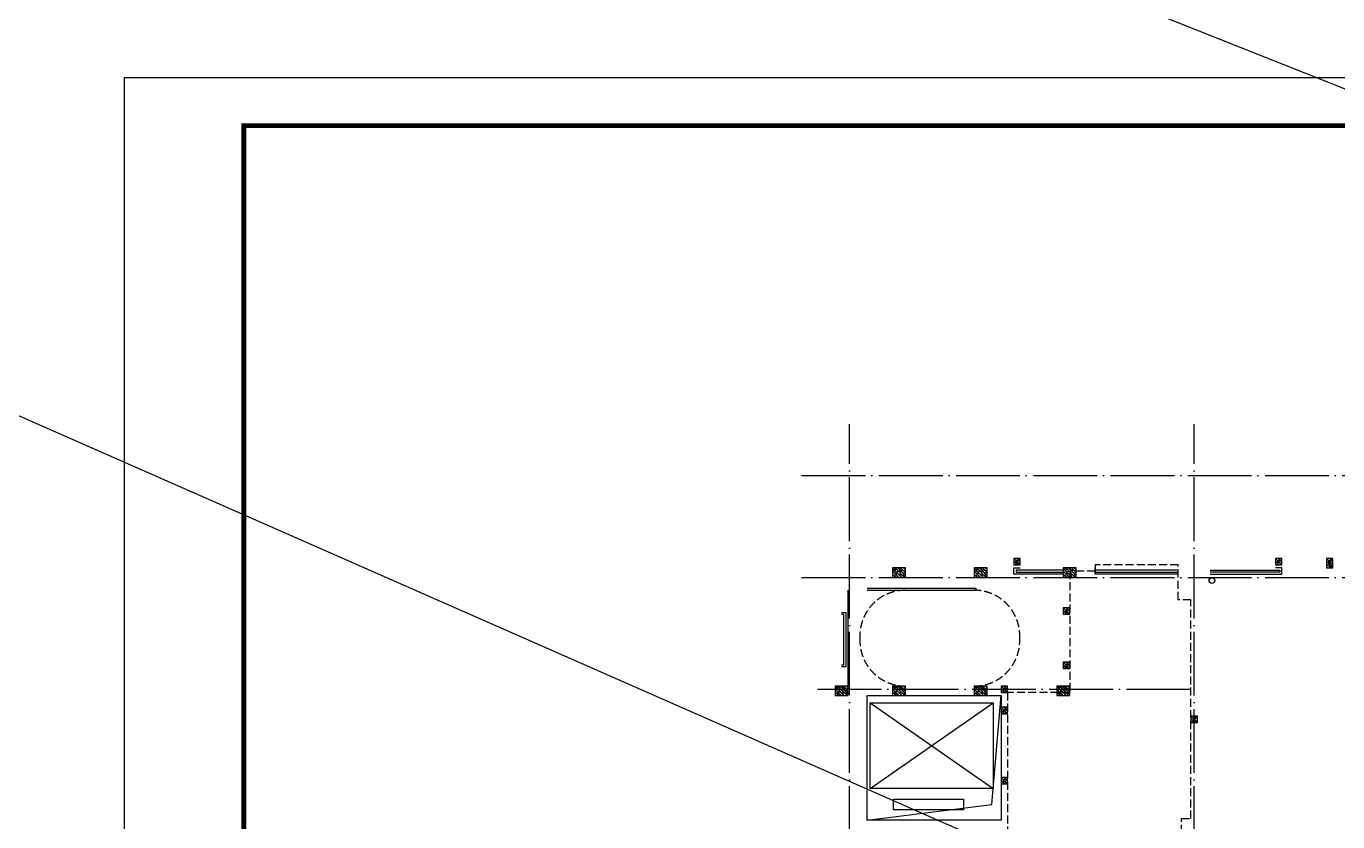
# Model space of a CAD drawing. Extents: x 6843040 to 15500510, y -6507076 to -4940511.
# Drawn here: x 8341862 to 8382962, y -5498152 to -5473236 of the extents above; entities that cross this region are included whole.
import ezdxf

# ---------------------------------------------------------------- set-up
doc = ezdxf.new("R2010")
doc.units = 0
doc.header["$LTSCALE"] = 1000
doc.header["$MEASUREMENT"] = 0
doc.linetypes.add('DASH', pattern=[0.35, 0.25, -0.1])
doc.linetypes.add('DOTE', pattern=[2.42, 2, -0.2, 0.02, -0.2])
for name, color, linetype in [('COLUMN', 10, 'Continuous'), ('DOTE', 8, 'DOTE'), ('E_LINE_6', 11, 'Continuous'), ('EVTR', 2, 'Continuous'), ('FLOOR', 9, 'Continuous'), ('plan-1', 40, 'Continuous'), ('PUB_HATCH', 8, 'Continuous'), ('PUB_TITLE', 4, 'Continuous'), ('RAIL', 163, 'Continuous'), ('STAIR', 2, 'Continuous'), ('VPIPE-雨水', 4, 'Continuous'), ('建筑细线', 5, 'Continuous')]:
    doc.layers.add(name, color=color, linetype=linetype)
doc.layers.add('DIM_MODI', color=6, linetype='Continuous', plot=False)

# ---------------------------------------------------------------- blocks, each defined once
blk = doc.blocks.new('3~4构造柱')
at = {"layer": 'PUB_HATCH'}
h = blk.add_hatch(dxfattribs=at)
h.set_pattern_fill('钢筋混凝土', color=256, scale=25, angle=90, style=0)
h.set_pattern_definition([(134.999998, (-1437225.307, 12792.64), (-44.194175, -44.194172), []), (140, (-1437225.3, 12792.64), (15.68804, 179.315045), [18.75, -206.25]), (85, (-1437225.3, 12792.64), (-188.048035, -34.68783), [15, -165]), (190.4514, (-1437224, 12807.58), (-172.35988, 144.62735), [15.93505, -175.28553]), (136.1842, (-1437275.3, 12792.64), (41.37976, 266.81026), [28.125, -309.375]), (186.6356, (-1437271.86, 12814.87), (-243.52946, 233.66568), [23.90257, -262.92825]), (81.1842, (-1437275.3, 12792.64), (-243.52964, 233.6655), [22.5, -247.5]), (111, (-1437262.8, 12817.64), (100.65473, 149.22676), [18.75, -206.25]), (56, (-1437262.8, 12817.64), (-181.28751, 60.82884), [15, -165]), (161.4514, (-1437254.42, 12830.07), (-80.63262, 210.05566), [15.93505, -175.28553]), (127.499998, (-1437225.307, 12792.64), (-83.223463, 3.039967), [0, -163, 0, -167.5, 0, -165.625]), (97.499998, (-1437225.31, 12792.64), (-98.602926, 65.767388), [0, -95.5, 0, -159.25, 0, -63.125]), (57.499998, (-1437225.31, 12736.89), (5.638722, 133.455609), [0, -62.5, 0, -195, 0, -258.75]), (47.499998, (-1437225.31, 12711.89), (-25.02624, 145.796543), [0, -81.25, 0, -129.5, 0, -183.75])])
edge = h.paths.add_edge_path()
edge.add_line((-1130809, 280274), (-1131009, 280274))
edge.add_line((-1130809, 280274), (-1130809, 280474))
edge.add_line((-1130809, 280474), (-1131009, 280474))
edge.add_line((-1131009, 280474), (-1131009, 280274))
h = blk.add_hatch(dxfattribs=at)
h.set_pattern_fill('钢筋混凝土', color=256, scale=25, angle=90, style=0)
h.set_pattern_definition([(134.999998, (-1429025.307, 12792.64), (-44.194175, -44.194172), []), (140, (-1429025.3, 12792.64), (15.68804, 179.315045), [18.75, -206.25]), (85, (-1429025.3, 12792.64), (-188.048035, -34.68783), [15, -165]), (190.4514, (-1429024, 12807.58), (-172.35988, 144.62735), [15.93505, -175.28553]), (136.1842, (-1429075.3, 12792.64), (41.37976, 266.81026), [28.125, -309.375]), (186.6356, (-1429071.86, 12814.87), (-243.52946, 233.66568), [23.90257, -262.92825]), (81.1842, (-1429075.3, 12792.64), (-243.52964, 233.6655), [22.5, -247.5]), (111, (-1429062.8, 12817.64), (100.65473, 149.22676), [18.75, -206.25]), (56, (-1429062.8, 12817.64), (-181.28751, 60.82884), [15, -165]), (161.4514, (-1429054.42, 12830.07), (-80.63262, 210.05566), [15.93505, -175.28553]), (127.499998, (-1429025.307, 12792.64), (-83.223463, 3.039967), [0, -163, 0, -167.5, 0, -165.625]), (97.499998, (-1429025.31, 12792.64), (-98.602926, 65.767388), [0, -95.5, 0, -159.25, 0, -63.125]), (57.499998, (-1429025.31, 12736.89), (5.638722, 133.455609), [0, -62.5, 0, -195, 0, -258.75]), (47.499998, (-1429025.31, 12711.89), (-25.02624, 145.796543), [0, -81.25, 0, -129.5, 0, -183.75])])
edge = h.paths.add_edge_path()
edge.add_line((-1122609, 280274), (-1122809, 280274))
edge.add_line((-1122609, 280274), (-1122609, 280474))
edge.add_line((-1122609, 280474), (-1122809, 280474))
edge.add_line((-1122809, 280474), (-1122809, 280274))
h = blk.add_hatch(dxfattribs=at)
h.set_pattern_fill('钢筋混凝土', color=256, scale=25, angle=90, style=0)
h.set_pattern_definition([(134.999998, (-1427425.307, 12792.64), (-44.194175, -44.194172), []), (140, (-1427425.3, 12792.64), (15.68804, 179.315045), [18.75, -206.25]), (85, (-1427425.3, 12792.64), (-188.048035, -34.68783), [15, -165]), (190.4514, (-1427424, 12807.58), (-172.35988, 144.62735), [15.93505, -175.28553]), (136.1842, (-1427475.3, 12792.64), (41.37976, 266.81026), [28.125, -309.375]), (186.6356, (-1427471.86, 12814.87), (-243.52946, 233.66568), [23.90257, -262.92825]), (81.1842, (-1427475.3, 12792.64), (-243.52964, 233.6655), [22.5, -247.5]), (111, (-1427462.8, 12817.64), (100.65473, 149.22676), [18.75, -206.25]), (56, (-1427462.8, 12817.64), (-181.28751, 60.82884), [15, -165]), (161.4514, (-1427454.42, 12830.07), (-80.63262, 210.05566), [15.93505, -175.28553]), (127.499998, (-1427425.307, 12792.64), (-83.223463, 3.039967), [0, -163, 0, -167.5, 0, -165.625]), (97.499998, (-1427425.31, 12792.64), (-98.602926, 65.767388), [0, -95.5, 0, -159.25, 0, -63.125]), (57.499998, (-1427425.31, 12736.89), (5.638722, 133.455609), [0, -62.5, 0, -195, 0, -258.75]), (47.499998, (-1427425.31, 12711.89), (-25.02624, 145.796543), [0, -81.25, 0, -129.5, 0, -183.75])])
edge = h.paths.add_edge_path()
edge.add_line((-1121009, 280174), (-1121209, 280174))
edge.add_line((-1121009, 280174), (-1121009, 280474))
edge.add_line((-1121009, 280474), (-1121209, 280474))
edge.add_line((-1121209, 280474), (-1121209, 280174))
h = blk.add_hatch(dxfattribs=at)
h.set_pattern_fill('钢筋混凝土', color=256, scale=25, angle=90, style=0)
h.set_pattern_definition([(134.999998, (-1441025.3, 12392.64), (-44.194175, -44.194172), []), (140, (-1441025.3, 12392.64), (15.68804, 179.315045), [18.75, -206.25]), (85, (-1441025.3, 12392.64), (-188.048035, -34.68783), [15, -165]), (190.4514, (-1441024, 12407.58), (-172.35988, 144.62735), [15.93505, -175.28553]), (136.1842, (-1441075.3, 12392.64), (41.37976, 266.81026), [28.125, -309.375]), (186.6356, (-1441071.85, 12414.87), (-243.52946, 233.66568), [23.90257, -262.92825]), (81.1842, (-1441075.3, 12392.64), (-243.52964, 233.6655), [22.5, -247.5]), (111, (-1441062.8, 12417.64), (100.65473, 149.22676), [18.75, -206.25]), (56, (-1441062.8, 12417.64), (-181.28751, 60.82884), [15, -165]), (161.4514, (-1441054.41, 12430.07), (-80.63262, 210.05566), [15.93505, -175.28553]), (127.499998, (-1441025.3, 12392.64), (-83.223463, 3.039967), [0, -163, 0, -167.5, 0, -165.625]), (97.499998, (-1441025.3, 12392.64), (-98.602926, 65.767388), [0, -95.5, 0, -159.25, 0, -63.125]), (57.499998, (-1441025.3, 12336.89), (5.638722, 133.455609), [0, -62.5, 0, -195, 0, -258.75]), (47.499998, (-1441025.3, 12311.89), (-25.02624, 145.796543), [0, -81.25, 0, -129.5, 0, -183.75])])
edge = h.paths.add_edge_path()
edge.add_line((-1134409, 279874), (-1134809, 279874))
edge.add_line((-1134409, 279874), (-1134409, 280174))
edge.add_line((-1134409, 280174), (-1134809, 280174))
edge.add_line((-1134809, 280174), (-1134809, 279874))
h = blk.add_hatch(dxfattribs=at)
h.set_pattern_fill('钢筋混凝土', color=256, scale=25, angle=90, style=0)
h.set_pattern_definition([(134.999998, (-1438465.3, 12392.64), (-44.194175, -44.194172), []), (140, (-1438465.3, 12392.64), (15.68804, 179.315045), [18.75, -206.25]), (85, (-1438465.3, 12392.64), (-188.048035, -34.68783), [15, -165]), (190.4514, (-1438464, 12407.58), (-172.35988, 144.62735), [15.93505, -175.28553]), (136.1842, (-1438515.3, 12392.64), (41.37976, 266.81026), [28.125, -309.375]), (186.6356, (-1438511.85, 12414.87), (-243.52946, 233.66568), [23.90257, -262.92825]), (81.1842, (-1438515.3, 12392.64), (-243.52964, 233.6655), [22.5, -247.5]), (111, (-1438502.8, 12417.64), (100.65473, 149.22676), [18.75, -206.25]), (56, (-1438502.8, 12417.64), (-181.28751, 60.82884), [15, -165]), (161.4514, (-1438494.41, 12430.07), (-80.63262, 210.05566), [15.93505, -175.28553]), (127.499998, (-1438465.3, 12392.64), (-83.223463, 3.039967), [0, -163, 0, -167.5, 0, -165.625]), (97.499998, (-1438465.3, 12392.64), (-98.602926, 65.767388), [0, -95.5, 0, -159.25, 0, -63.125]), (57.499998, (-1438465.3, 12336.89), (5.638722, 133.455609), [0, -62.5, 0, -195, 0, -258.75]), (47.499998, (-1438465.3, 12311.89), (-25.02624, 145.796543), [0, -81.25, 0, -129.5, 0, -183.75])])
edge = h.paths.add_edge_path()
edge.add_line((-1131849, 279874), (-1132249, 279874))
edge.add_line((-1131849, 279874), (-1131849, 280174))
edge.add_line((-1131849, 280174), (-1132249, 280174))
edge.add_line((-1132249, 280174), (-1132249, 279874))
h = blk.add_hatch(dxfattribs=at)
h.set_pattern_fill('钢筋混凝土', color=256, scale=25, angle=90, style=0)
h.set_pattern_definition([(134.999998, (-1435675.3, 12392.64), (-44.194175, -44.194172), []), (140, (-1435675.3, 12392.64), (15.68804, 179.315045), [18.75, -206.25]), (85, (-1435675.3, 12392.64), (-188.048035, -34.68783), [15, -165]), (190.4514, (-1435674, 12407.58), (-172.35988, 144.62735), [15.93505, -175.28553]), (136.1842, (-1435725.3, 12392.64), (41.37976, 266.81026), [28.125, -309.375]), (186.6356, (-1435721.85, 12414.87), (-243.52946, 233.66568), [23.90257, -262.92825]), (81.1842, (-1435725.3, 12392.64), (-243.52964, 233.6655), [22.5, -247.5]), (111, (-1435712.8, 12417.64), (100.65473, 149.22676), [18.75, -206.25]), (56, (-1435712.8, 12417.64), (-181.28751, 60.82884), [15, -165]), (161.4514, (-1435704.42, 12430.07), (-80.63262, 210.05566), [15.93505, -175.28553]), (127.499998, (-1435675.3, 12392.64), (-83.223463, 3.039967), [0, -163, 0, -167.5, 0, -165.625]), (97.499998, (-1435675.3, 12392.64), (-98.602926, 65.767388), [0, -95.5, 0, -159.25, 0, -63.125]), (57.499998, (-1435675.3, 12336.89), (5.638722, 133.455609), [0, -62.5, 0, -195, 0, -258.75]), (47.499998, (-1435675.3, 12311.89), (-25.02624, 145.796543), [0, -81.25, 0, -129.5, 0, -183.75])])
edge = h.paths.add_edge_path()
edge.add_line((-1129059, 279874), (-1129459, 279874))
edge.add_line((-1129059, 279874), (-1129059, 280174))
edge.add_line((-1129059, 280174), (-1129459, 280174))
edge.add_line((-1129459, 280174), (-1129459, 279874))
h = blk.add_hatch(dxfattribs=at)
h.set_pattern_fill('钢筋混凝土', color=256, scale=25, angle=90, style=0)
h.set_pattern_definition([(134.999998, (-1435675.3, 11242.64), (-44.194175, -44.194172), []), (140, (-1435675.3, 11242.64), (15.68804, 179.315045), [18.75, -206.25]), (85, (-1435675.3, 11242.64), (-188.048035, -34.68783), [15, -165]), (190.4514, (-1435674, 11257.58), (-172.35988, 144.62735), [15.93505, -175.28553]), (136.1842, (-1435725.3, 11242.64), (41.37976, 266.81026), [28.125, -309.375]), (186.6356, (-1435721.85, 11264.87), (-243.52946, 233.66568), [23.90257, -262.92825]), (81.1842, (-1435725.3, 11242.64), (-243.52964, 233.6655), [22.5, -247.5]), (111, (-1435712.8, 11267.64), (100.65473, 149.22676), [18.75, -206.25]), (56, (-1435712.8, 11267.64), (-181.28751, 60.82884), [15, -165]), (161.4514, (-1435704.42, 11280.07), (-80.63262, 210.05566), [15.93505, -175.28553]), (127.499998, (-1435675.3, 11242.64), (-83.223463, 3.039967), [0, -163, 0, -167.5, 0, -165.625]), (97.499998, (-1435675.3, 11242.64), (-98.602926, 65.767388), [0, -95.5, 0, -159.25, 0, -63.125]), (57.499998, (-1435675.3, 11186.89), (5.638722, 133.455609), [0, -62.5, 0, -195, 0, -258.75]), (47.499998, (-1435675.3, 11161.89), (-25.02624, 145.796543), [0, -81.25, 0, -129.5, 0, -183.75])])
edge = h.paths.add_edge_path()
edge.add_line((-1129259, 278724), (-1129459, 278724))
edge.add_line((-1129259, 278724), (-1129259, 278924))
edge.add_line((-1129259, 278924), (-1129459, 278924))
edge.add_line((-1129459, 278924), (-1129459, 278724))
h = blk.add_hatch(dxfattribs=at)
h.set_pattern_fill('钢筋混凝土', color=256, scale=25, angle=90, style=0)
h.set_pattern_definition([(134.999998, (-1435675.3, 9542.64), (-44.194175, -44.194172), []), (140, (-1435675.3, 9542.64), (15.68804, 179.315045), [18.75, -206.25]), (85, (-1435675.3, 9542.64), (-188.048035, -34.68783), [15, -165]), (190.4514, (-1435674, 9557.58), (-172.35988, 144.62735), [15.93505, -175.28553]), (136.1842, (-1435725.3, 9542.64), (41.37976, 266.81026), [28.125, -309.375]), (186.6356, (-1435721.85, 9564.87), (-243.52946, 233.66568), [23.90257, -262.92825]), (81.1842, (-1435725.3, 9542.64), (-243.52964, 233.6655), [22.5, -247.5]), (111, (-1435712.8, 9567.64), (100.65473, 149.22676), [18.75, -206.25]), (56, (-1435712.8, 9567.64), (-181.28751, 60.82884), [15, -165]), (161.4514, (-1435704.42, 9580.07), (-80.63262, 210.05566), [15.93505, -175.28553]), (127.499998, (-1435675.3, 9542.64), (-83.223463, 3.039967), [0, -163, 0, -167.5, 0, -165.625]), (97.499998, (-1435675.3, 9542.64), (-98.602926, 65.767388), [0, -95.5, 0, -159.25, 0, -63.125]), (57.499998, (-1435675.3, 9486.89), (5.638722, 133.455609), [0, -62.5, 0, -195, 0, -258.75]), (47.499998, (-1435675.3, 9461.89), (-25.02624, 145.796543), [0, -81.25, 0, -129.5, 0, -183.75])])
edge = h.paths.add_edge_path()
edge.add_line((-1129259, 277024), (-1129459, 277024))
edge.add_line((-1129259, 277024), (-1129259, 277224))
edge.add_line((-1129259, 277224), (-1129459, 277224))
edge.add_line((-1129459, 277224), (-1129459, 277024))
h = blk.add_hatch(dxfattribs=at)
h.set_pattern_fill('钢筋混凝土', color=256, scale=25, angle=90, style=0)
h.set_pattern_definition([(134.999998, (-1442825.307, 8692.64), (-44.194175, -44.194172), []), (140, (-1442825.3, 8692.64), (15.68804, 179.315045), [18.75, -206.25]), (85, (-1442825.3, 8692.64), (-188.048035, -34.68783), [15, -165]), (190.4514, (-1442824, 8707.58), (-172.35988, 144.62735), [15.93505, -175.28553]), (136.1842, (-1442875.3, 8692.64), (41.37976, 266.81026), [28.125, -309.375]), (186.6356, (-1442871.86, 8714.87), (-243.52946, 233.66568), [23.90257, -262.92825]), (81.1842, (-1442875.3, 8692.64), (-243.52964, 233.6655), [22.5, -247.5]), (111, (-1442862.8, 8717.64), (100.65473, 149.22676), [18.75, -206.25]), (56, (-1442862.8, 8717.64), (-181.28751, 60.82884), [15, -165]), (161.4514, (-1442854.42, 8730.07), (-80.63262, 210.05566), [15.93505, -175.28553]), (127.499998, (-1442825.307, 8692.64), (-83.223463, 3.039967), [0, -163, 0, -167.5, 0, -165.625]), (97.499998, (-1442825.31, 8692.64), (-98.602926, 65.767388), [0, -95.5, 0, -159.25, 0, -63.125]), (57.499998, (-1442825.31, 8636.89), (5.638722, 133.455609), [0, -62.5, 0, -195, 0, -258.75]), (47.499998, (-1442825.31, 8611.89), (-25.02624, 145.796543), [0, -81.25, 0, -129.5, 0, -183.75])])
edge = h.paths.add_edge_path()
edge.add_line((-1136209, 276174), (-1136609, 276174))
edge.add_line((-1136209, 276174), (-1136209, 276474))
edge.add_line((-1136209, 276474), (-1136609, 276474))
edge.add_line((-1136609, 276474), (-1136609, 276174))
h = blk.add_hatch(dxfattribs=at)
h.set_pattern_fill('钢筋混凝土', color=256, scale=25, angle=90, style=0)
h.set_pattern_definition([(134.999998, (-1441025.3, 8692.64), (-44.194175, -44.194172), []), (140, (-1441025.3, 8692.64), (15.68804, 179.315045), [18.75, -206.25]), (85, (-1441025.3, 8692.64), (-188.048035, -34.68783), [15, -165]), (190.4514, (-1441024, 8707.58), (-172.35988, 144.62735), [15.93505, -175.28553]), (136.1842, (-1441075.3, 8692.64), (41.37976, 266.81026), [28.125, -309.375]), (186.6356, (-1441071.85, 8714.87), (-243.52946, 233.66568), [23.90257, -262.92825]), (81.1842, (-1441075.3, 8692.64), (-243.52964, 233.6655), [22.5, -247.5]), (111, (-1441062.8, 8717.64), (100.65473, 149.22676), [18.75, -206.25]), (56, (-1441062.8, 8717.64), (-181.28751, 60.82884), [15, -165]), (161.4514, (-1441054.42, 8730.07), (-80.63262, 210.05566), [15.93505, -175.28553]), (127.499998, (-1441025.3, 8692.64), (-83.223463, 3.039967), [0, -163, 0, -167.5, 0, -165.625]), (97.499998, (-1441025.3, 8692.64), (-98.602926, 65.767388), [0, -95.5, 0, -159.25, 0, -63.125]), (57.499998, (-1441025.3, 8636.89), (5.638722, 133.455609), [0, -62.5, 0, -195, 0, -258.75]), (47.499998, (-1441025.3, 8611.89), (-25.02624, 145.796543), [0, -81.25, 0, -129.5, 0, -183.75])])
edge = h.paths.add_edge_path()
edge.add_line((-1134409, 276174), (-1134809, 276174))
edge.add_line((-1134409, 276174), (-1134409, 276474))
edge.add_line((-1134409, 276474), (-1134809, 276474))
edge.add_line((-1134809, 276474), (-1134809, 276174))
h = blk.add_hatch(dxfattribs=at)
h.set_pattern_fill('钢筋混凝土', color=256, scale=25, angle=90, style=0)
h.set_pattern_definition([(134.999998, (-1438465.3, 8692.64), (-44.194175, -44.194172), []), (140, (-1438465.3, 8692.64), (15.68804, 179.315045), [18.75, -206.25]), (85, (-1438465.3, 8692.64), (-188.048035, -34.68783), [15, -165]), (190.4514, (-1438464, 8707.58), (-172.35988, 144.62735), [15.93505, -175.28553]), (136.1842, (-1438515.3, 8692.64), (41.37976, 266.81026), [28.125, -309.375]), (186.6356, (-1438511.85, 8714.87), (-243.52946, 233.66568), [23.90257, -262.92825]), (81.1842, (-1438515.3, 8692.64), (-243.52964, 233.6655), [22.5, -247.5]), (111, (-1438502.8, 8717.64), (100.65473, 149.22676), [18.75, -206.25]), (56, (-1438502.8, 8717.64), (-181.28751, 60.82884), [15, -165]), (161.4514, (-1438494.42, 8730.07), (-80.63262, 210.05566), [15.93505, -175.28553]), (127.499998, (-1438465.3, 8692.64), (-83.223463, 3.039967), [0, -163, 0, -167.5, 0, -165.625]), (97.499998, (-1438465.3, 8692.64), (-98.602926, 65.767388), [0, -95.5, 0, -159.25, 0, -63.125]), (57.499998, (-1438465.3, 8636.89), (5.638722, 133.455609), [0, -62.5, 0, -195, 0, -258.75]), (47.499998, (-1438465.3, 8611.89), (-25.02624, 145.796543), [0, -81.25, 0, -129.5, 0, -183.75])])
edge = h.paths.add_edge_path()
edge.add_line((-1131849, 276174), (-1132249, 276174))
edge.add_line((-1131849, 276174), (-1131849, 276474))
edge.add_line((-1131849, 276474), (-1132249, 276474))
edge.add_line((-1132249, 276474), (-1132249, 276174))
h = blk.add_hatch(dxfattribs=at)
h.set_pattern_fill('钢筋混凝土', color=256, scale=25, angle=90, style=0)
h.set_pattern_definition([(134.999998, (-1437625.307, 8792.64), (-44.194175, -44.194172), []), (140, (-1437625.3, 8792.64), (15.68804, 179.315045), [18.75, -206.25]), (85, (-1437625.3, 8792.64), (-188.048035, -34.68783), [15, -165]), (190.4514, (-1437624, 8807.58), (-172.35988, 144.62735), [15.93505, -175.28553]), (136.1842, (-1437675.3, 8792.64), (41.37976, 266.81026), [28.125, -309.375]), (186.6356, (-1437671.86, 8814.87), (-243.52946, 233.66568), [23.90257, -262.92825]), (81.1842, (-1437675.3, 8792.64), (-243.52964, 233.6655), [22.5, -247.5]), (111, (-1437662.8, 8817.64), (100.65473, 149.22676), [18.75, -206.25]), (56, (-1437662.8, 8817.64), (-181.28751, 60.82884), [15, -165]), (161.4514, (-1437654.42, 8830.07), (-80.63262, 210.05566), [15.93505, -175.28553]), (127.499998, (-1437625.307, 8792.64), (-83.223463, 3.039967), [0, -163, 0, -167.5, 0, -165.625]), (97.499998, (-1437625.31, 8792.64), (-98.602926, 65.767388), [0, -95.5, 0, -159.25, 0, -63.125]), (57.499998, (-1437625.31, 8736.89), (5.638722, 133.455609), [0, -62.5, 0, -195, 0, -258.75]), (47.499998, (-1437625.31, 8711.89), (-25.02624, 145.796543), [0, -81.25, 0, -129.5, 0, -183.75])])
edge = h.paths.add_edge_path()
edge.add_line((-1131209, 276274), (-1131409, 276274))
edge.add_line((-1131209, 276274), (-1131209, 276474))
edge.add_line((-1131209, 276474), (-1131409, 276474))
edge.add_line((-1131409, 276474), (-1131409, 276274))
h = blk.add_hatch(dxfattribs=at)
h.set_pattern_fill('钢筋混凝土', color=256, scale=25, angle=90, style=0)
h.set_pattern_definition([(134.999998, (-1435875.3, 8692.64), (-44.194175, -44.194172), []), (140, (-1435875.3, 8692.64), (15.68804, 179.315045), [18.75, -206.25]), (85, (-1435875.3, 8692.64), (-188.048035, -34.68783), [15, -165]), (190.4514, (-1435874, 8707.58), (-172.35988, 144.62735), [15.93505, -175.28553]), (136.1842, (-1435925.3, 8692.64), (41.37976, 266.81026), [28.125, -309.375]), (186.6356, (-1435921.85, 8714.87), (-243.52946, 233.66568), [23.90257, -262.92825]), (81.1842, (-1435925.3, 8692.64), (-243.52964, 233.6655), [22.5, -247.5]), (111, (-1435912.8, 8717.64), (100.65473, 149.22676), [18.75, -206.25]), (56, (-1435912.8, 8717.64), (-181.28751, 60.82884), [15, -165]), (161.4514, (-1435904.42, 8730.07), (-80.63262, 210.05566), [15.93505, -175.28553]), (127.499998, (-1435875.3, 8692.64), (-83.223463, 3.039967), [0, -163, 0, -167.5, 0, -165.625]), (97.499998, (-1435875.3, 8692.64), (-98.602926, 65.767388), [0, -95.5, 0, -159.25, 0, -63.125]), (57.499998, (-1435875.3, 8636.89), (5.638722, 133.455609), [0, -62.5, 0, -195, 0, -258.75]), (47.499998, (-1435875.3, 8611.89), (-25.02624, 145.796543), [0, -81.25, 0, -129.5, 0, -183.75])])
edge = h.paths.add_edge_path()
edge.add_line((-1129259, 276174), (-1129659, 276174))
edge.add_line((-1129259, 276174), (-1129259, 276474))
edge.add_line((-1129259, 276474), (-1129659, 276474))
edge.add_line((-1129659, 276474), (-1129659, 276174))
h = blk.add_hatch(dxfattribs=at)
h.set_pattern_fill('钢筋混凝土', color=256, scale=25, angle=90, style=0)
h.set_pattern_definition([(134.999998, (-1437625.307, 8127.64), (-44.194175, -44.194172), []), (140, (-1437625.3, 8127.64), (15.68804, 179.315045), [18.75, -206.25]), (85, (-1437625.3, 8127.64), (-188.048035, -34.68783), [15, -165]), (190.4514, (-1437624, 8142.58), (-172.35988, 144.62735), [15.93505, -175.28553]), (136.1842, (-1437675.3, 8127.64), (41.37976, 266.81026), [28.125, -309.375]), (186.6356, (-1437671.86, 8149.87), (-243.52946, 233.66568), [23.90257, -262.92825]), (81.1842, (-1437675.3, 8127.64), (-243.52964, 233.6655), [22.5, -247.5]), (111, (-1437662.8, 8152.64), (100.65473, 149.22676), [18.75, -206.25]), (56, (-1437662.8, 8152.64), (-181.28751, 60.82884), [15, -165]), (161.4514, (-1437654.42, 8165.07), (-80.63262, 210.05566), [15.93505, -175.28553]), (127.499998, (-1437625.307, 8127.64), (-83.223463, 3.039967), [0, -163, 0, -167.5, 0, -165.625]), (97.499998, (-1437625.31, 8127.64), (-98.602926, 65.767388), [0, -95.5, 0, -159.25, 0, -63.125]), (57.499998, (-1437625.31, 8071.89), (5.638722, 133.455609), [0, -62.5, 0, -195, 0, -258.75]), (47.499998, (-1437625.31, 8046.89), (-25.02624, 145.796543), [0, -81.25, 0, -129.5, 0, -183.75])])
edge = h.paths.add_edge_path()
edge.add_line((-1131209, 275609), (-1131409, 275609))
edge.add_line((-1131209, 275609), (-1131209, 275809))
edge.add_line((-1131209, 275809), (-1131409, 275809))
edge.add_line((-1131409, 275809), (-1131409, 275609))
h = blk.add_hatch(dxfattribs=at)
h.set_pattern_fill('钢筋混凝土', color=256, scale=25, angle=90, style=0)
h.set_pattern_definition([(134.999998, (-1431675.3, 7854.8), (-44.194175, -44.194172), []), (140, (-1431675.3, 7854.8), (15.68804, 179.315045), [18.75, -206.25]), (85, (-1431675.3, 7854.8), (-188.048035, -34.68783), [15, -165]), (190.4514, (-1431674, 7869.74), (-172.35988, 144.62735), [15.93505, -175.28553]), (136.1842, (-1431725.3, 7854.8), (41.37976, 266.81026), [28.125, -309.375]), (186.6356, (-1431721.85, 7877.03), (-243.52946, 233.66568), [23.90257, -262.92825]), (81.1842, (-1431725.3, 7854.8), (-243.52964, 233.6655), [22.5, -247.5]), (111, (-1431712.8, 7879.8), (100.65473, 149.22676), [18.75, -206.25]), (56, (-1431712.8, 7879.8), (-181.28751, 60.82884), [15, -165]), (161.4514, (-1431704.41, 7892.23), (-80.63262, 210.05566), [15.93505, -175.28553]), (127.499998, (-1431675.3, 7854.8), (-83.223463, 3.039967), [0, -163, 0, -167.5, 0, -165.625]), (97.499998, (-1431675.3, 7854.8), (-98.602926, 65.767388), [0, -95.5, 0, -159.25, 0, -63.125]), (57.499998, (-1431675.3, 7799.05), (5.638722, 133.455609), [0, -62.5, 0, -195, 0, -258.75]), (47.499998, (-1431675.3, 7774.05), (-25.02624, 145.796543), [0, -81.25, 0, -129.5, 0, -183.75])])
edge = h.paths.add_edge_path()
edge.add_line((-1125259, 275336), (-1125459, 275336))
edge.add_line((-1125259, 275336), (-1125259, 275536))
edge.add_line((-1125259, 275536), (-1125459, 275536))
edge.add_line((-1125459, 275536), (-1125459, 275336))
h = blk.add_hatch(dxfattribs=at)
h.set_pattern_fill('钢筋混凝土', color=256, scale=25, angle=90, style=0)
h.set_pattern_definition([(134.999998, (-1437625.307, 5927.64), (-44.194175, -44.194172), []), (140, (-1437625.3, 5927.64), (15.68804, 179.315045), [18.75, -206.25]), (85, (-1437625.3, 5927.64), (-188.048035, -34.68783), [15, -165]), (190.4514, (-1437624, 5942.58), (-172.35988, 144.62735), [15.93505, -175.28553]), (136.1842, (-1437675.3, 5927.64), (41.37976, 266.81026), [28.125, -309.375]), (186.6356, (-1437671.86, 5949.87), (-243.52946, 233.66568), [23.90257, -262.92825]), (81.1842, (-1437675.3, 5927.64), (-243.52964, 233.6655), [22.5, -247.5]), (111, (-1437662.8, 5952.64), (100.65473, 149.22676), [18.75, -206.25]), (56, (-1437662.8, 5952.64), (-181.28751, 60.82884), [15, -165]), (161.4514, (-1437654.42, 5965.07), (-80.63262, 210.05566), [15.93505, -175.28553]), (127.499998, (-1437625.307, 5927.64), (-83.223463, 3.039967), [0, -163, 0, -167.5, 0, -165.625]), (97.499998, (-1437625.31, 5927.64), (-98.602926, 65.767388), [0, -95.5, 0, -159.25, 0, -63.125]), (57.499998, (-1437625.31, 5871.89), (5.638722, 133.455609), [0, -62.5, 0, -195, 0, -258.75]), (47.499998, (-1437625.31, 5846.89), (-25.02624, 145.796543), [0, -81.25, 0, -129.5, 0, -183.75])])
edge = h.paths.add_edge_path()
edge.add_line((-1131209, 273409), (-1131409, 273409))
edge.add_line((-1131209, 273409), (-1131209, 273609))
edge.add_line((-1131209, 273609), (-1131409, 273609))
edge.add_line((-1131409, 273609), (-1131409, 273409))
at = {"layer": 'COLUMN'}
for points in [[(-1131009, 280274), (-1130809, 280274), (-1130809, 280474), (-1131009, 280474)], [(-1122809, 280274), (-1122609, 280274), (-1122609, 280474), (-1122809, 280474)], [(-1121209, 280174), (-1121009, 280174), (-1121009, 280474), (-1121209, 280474)], [(-1134809, 279874), (-1134409, 279874), (-1134409, 280174), (-1134809, 280174)], [(-1132249, 279874), (-1131849, 279874), (-1131849, 280174), (-1132249, 280174)], [(-1129459, 279874), (-1129059, 279874), (-1129059, 280174), (-1129459, 280174)], [(-1129459, 278724), (-1129259, 278724), (-1129259, 278924), (-1129459, 278924)], [(-1129459, 277024), (-1129259, 277024), (-1129259, 277224), (-1129459, 277224)], [(-1136609, 276174), (-1136209, 276174), (-1136209, 276474), (-1136609, 276474)], [(-1134809, 276174), (-1134409, 276174), (-1134409, 276474), (-1134809, 276474)], [(-1132249, 276174), (-1131849, 276174), (-1131849, 276474), (-1132249, 276474)], [(-1131409, 276274), (-1131209, 276274), (-1131209, 276474), (-1131409, 276474)], [(-1129659, 276174), (-1129259, 276174), (-1129259, 276474), (-1129659, 276474)], [(-1131409, 275609), (-1131209, 275609), (-1131209, 275809), (-1131409, 275809)], [(-1125459, 275336), (-1125259, 275336), (-1125259, 275536), (-1125459, 275536)], [(-1131409, 273409), (-1131209, 273409), (-1131209, 273609), (-1131409, 273609)]]:
    blk.add_lwpolyline(points, close=True, dxfattribs=at)
blk = doc.blocks.new('三、四层排水消防0922')
at = {"layer": 'VPIPE-雨水'}
blk.add_circle((8379018, -5490597), 90, dxfattribs=at)

msp = doc.modelspace()

# ---------------------------------------------------------------- linework, layer by layer
at = {"layer": 'DIM_MODI'}
for points in [[(8687163.4, -5495427.7), (7717926.7, -5211216.4), (8434182.2, -5495427.7)], [(8434264.1, -5526170.8), (7717926.7, -5211216.4), (8434182.3, -5544303.1)]]:
    msp.add_lwpolyline(points, dxfattribs=at)
at = {"layer": 'DOTE'}
for p, q in [((8367661.7, -5554702), (8367661.7, -5485702.5)), ((8378461.7, -5554702), (8378461.7, -5485702.5)), ((8366161.7, -5487302), (8498261.7, -5487302)), ((8366161.7, -5490502), (8498261.7, -5490502)), ((8366661.7, -5494002), (8378461.7, -5494002))]:
    msp.add_line(p, q, dxfattribs=at)
at = {"layer": 'E_LINE_6'}
msp.add_lwpolyline([(8368211.7, -5498102), (8368211.7, -5494202), (8372411.7, -5494202), (8372411.7, -5498102), (8368211.7, -5498102), (8372123.3, -5497615.7), (8372411.7, -5494202)], dxfattribs=at)
at = {"layer": 'EVTR'}
for p, q in [((8368311.7, -5497107), (8372161.7, -5494427)), ((8368311.7, -5494427), (8372161.7, -5497107))]:
    msp.add_line(p, q, dxfattribs=at)
for points in [[(8368311.7, -5494427), (8372161.7, -5494427), (8372161.7, -5497107), (8368311.7, -5497107)], [(8369041.7, -5497442), (8371231.7, -5497442), (8371231.7, -5497777), (8369041.7, -5497777)]]:
    msp.add_lwpolyline(points, close=True, dxfattribs=at)
at = {"layer": 'FLOOR', "linetype": 'DASH'}
msp.add_lwpolyline([(8368011.7, -5498852), (8367661.7, -5498852), (8367661.7, -5505702), (8378361.7, -5505702), (8378361.7, -5498851.6), (8378061.7, -5498851.6), (8378061.7, -5498052), (8378361.7, -5498052), (8378361.7, -5491202.5), (8377961.7, -5491202.5), (8377961.7, -5490102), (8375361.7, -5490102), (8375361.7, -5490302), (8374561.7, -5490302), (8374561.7, -5494102), (8372611.7, -5494102), (8372611.7, -5502601.6), (8368011.7, -5502601.6)], close=True, dxfattribs=at)
at = {"layer": 'FLOOR'}
for points in [[(8374361.7, -5490402), (8372811.7, -5490402), (8372811.7, -5490202), (8373011.7, -5490202)], [(8377961.7, -5490402), (8375361.7, -5490402), (8375361.7, -5490202)], [(8378961.7, -5490402), (8381212.1, -5490402), (8381212.1, -5490202), (8381011.7, -5490202)], [(8367611.7, -5490902), (8367611.7, -5493902)]]:
    msp.add_lwpolyline(points, dxfattribs=at)
at = {"layer": 'FLOOR', "linetype": 'DASH'}
for points in [[(8369411.7, -5493902, -0.4297216), (8367988.7, -5492402, -0.4297216), (8369411.7, -5490902)], [(8371571.7, -5493901.2, 0.4297216), (8372994.7, -5492401.2, 0.4297216), (8371571.7, -5490901.2)]]:
    msp.add_lwpolyline(points, format="xyb", dxfattribs=at)
at = {"layer": 'PUB_TITLE'}
msp.add_lwpolyline([(8344931.8, -5601001.4), (8523281.8, -5601001.4), (8523281.8, -5474851.4), (8344931.8, -5474851.4)], close=True, dxfattribs=at)
at = {"layer": 'PUB_TITLE', "const_width": 150}
msp.add_lwpolyline([(8348681.8, -5599501.4), (8521781.8, -5599501.4), (8521781.8, -5476351.4), (8348681.8, -5476351.4)], close=True, dxfattribs=at)
at = {"layer": 'RAIL'}
for points in [[(8374361.7, -5490272), (8372881.7, -5490272), (8372881.7, -5490332), (8374361.7, -5490332)], [(8377961.7, -5490272), (8375361.7, -5490272), (8375361.7, -5490332), (8377961.7, -5490332)], [(8378961.7, -5490272), (8381142.1, -5490272), (8381142.1, -5490332), (8378961.7, -5490332)], [(8367411.7, -5491602), (8367541.7, -5491602), (8367541.7, -5493302), (8367411.7, -5493302)], [(8367411.7, -5493242), (8367481.7, -5493242), (8367481.7, -5491662), (8367411.7, -5491662)]]:
    msp.add_lwpolyline(points, dxfattribs=at)
at = {"layer": 'STAIR'}
msp.add_lwpolyline([(8368211.7, -5490901.2), (8371631.7, -5490901.2), (8371631.7, -5490841.2), (8368211.7, -5490841.2)], dxfattribs=at)

# ---------------------------------------------------------------- block references
at = {"layer": 'plan-1'}
msp.add_blockref('三、四层排水消防0922', (0, 0), dxfattribs=at)
at = {"layer": '建筑细线'}
msp.add_blockref('3~4构造柱', (9503820.7, -5770376.6), dxfattribs=at)

doc.saveas('drawing.dxf')
